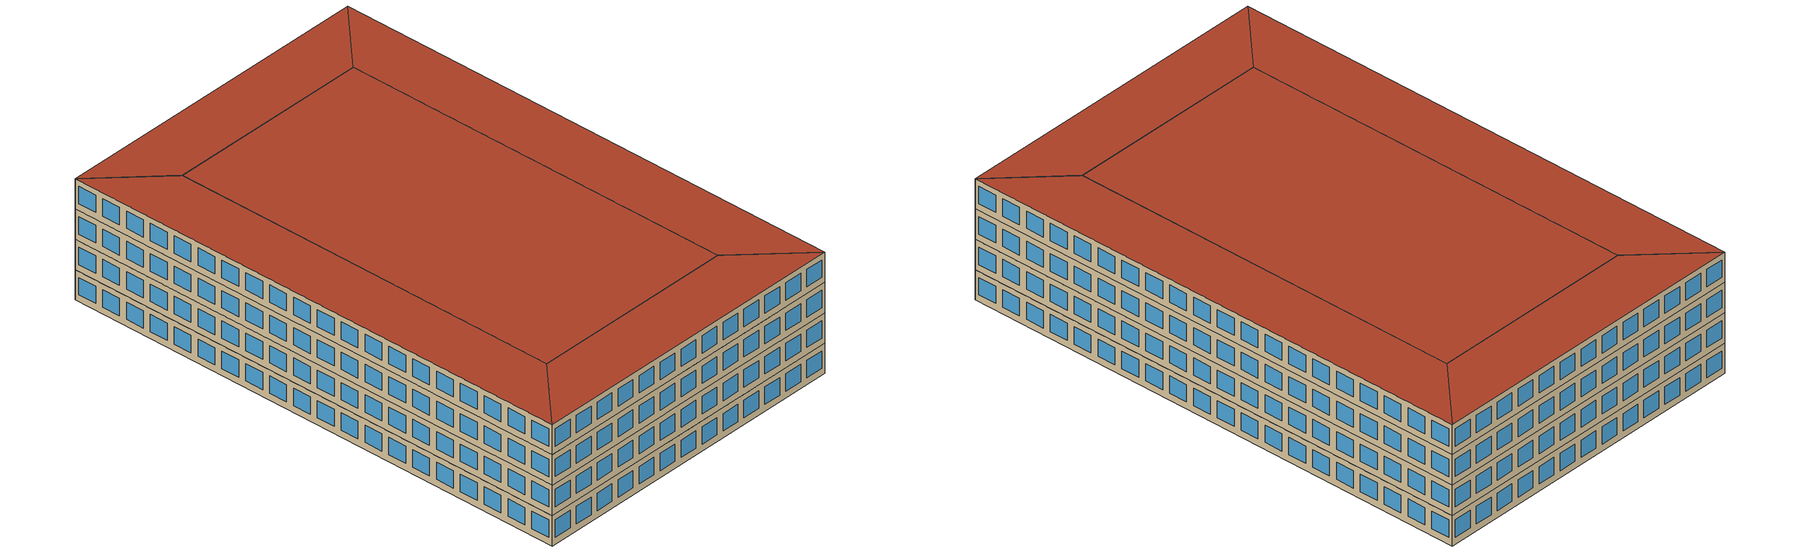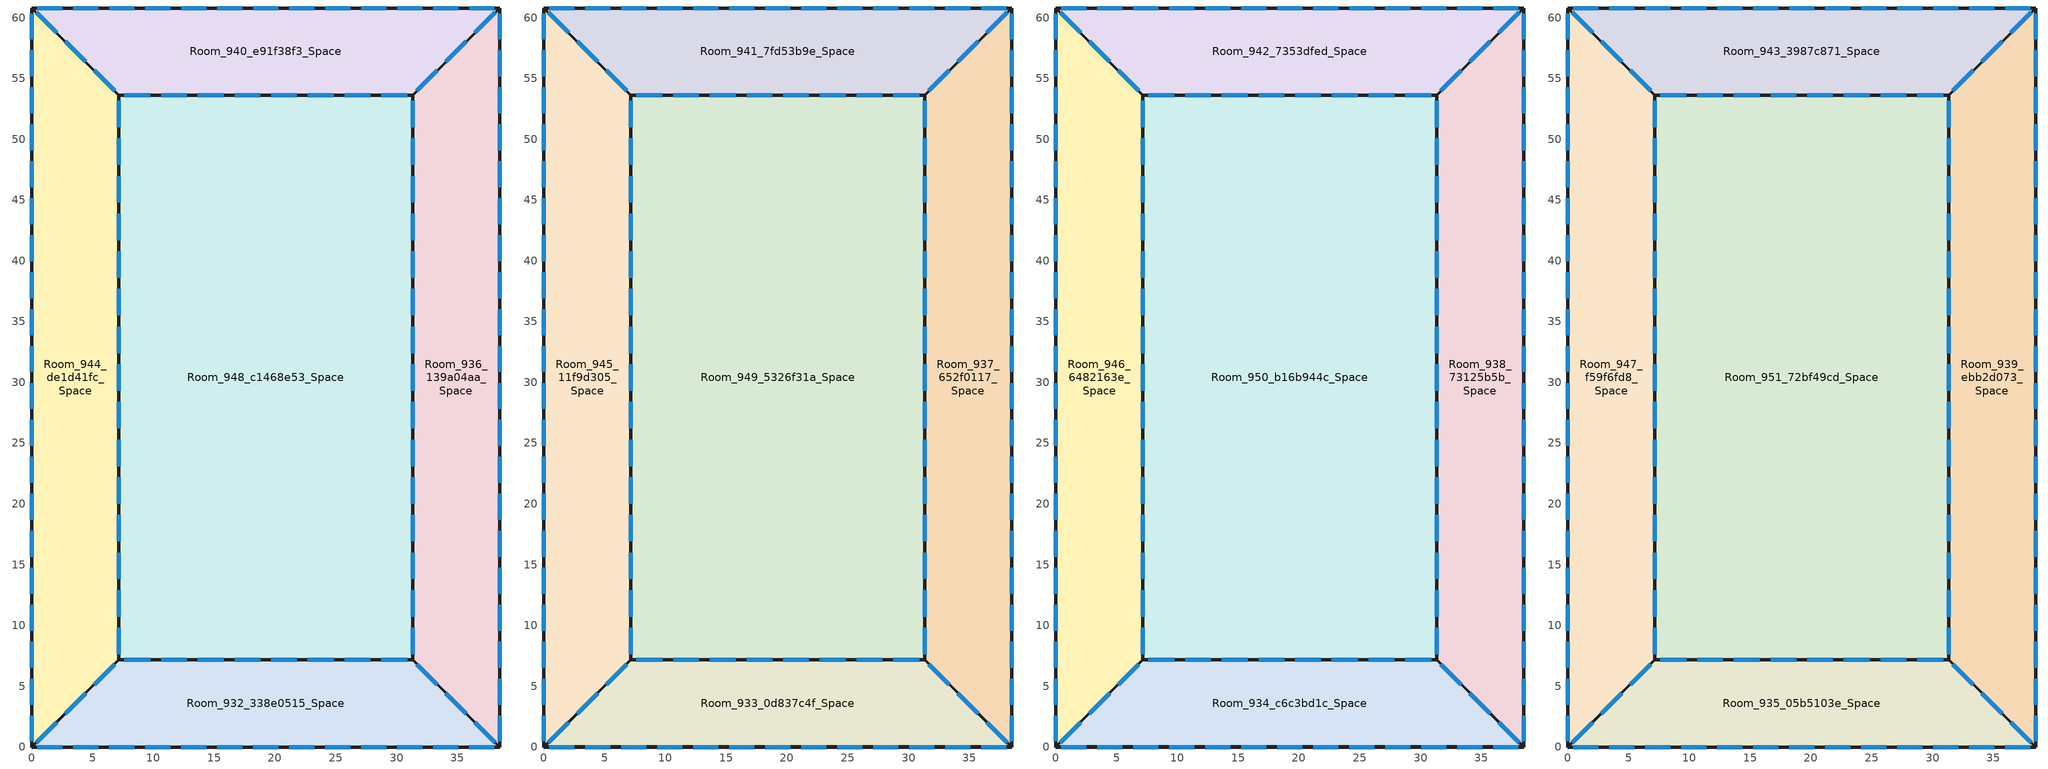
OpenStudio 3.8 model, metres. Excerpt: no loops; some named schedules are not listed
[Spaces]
Room_932_338e0515_Space
 floor ground: 31.32,7.16 38.48,0 0,0 7.16,7.16 z0
 wall outside: 31.32,7.16 7.16,7.16 0,0 38.48,0 31.32,7.16 z0:3.5
 window: 30.87,7.16 28.75,7.16 / 27.85,7.16 25.73,7.16 / 24.83,7.16 22.71,7.16 / 21.81,7.16 19.69,7.16 / 18.79,7.16 16.67,7.16 / 15.77,7.16 13.65,7.16 / 12.75,7.16 10.63,7.16 / 9.73,7.16 7.61,7.16 / 6.8,6.8 5.13,5.13 / 4.42,4.42 2.74,2.74 / 2.03,2.03 0.36,0.36 / 38.12,0.36 36.45,2.03 / 35.73,2.74 34.06,4.42 / 33.35,5.13 31.68,6.8 / 0.44,0 2.52,0 / 3.4,0 5.48,0 / 6.36,0 8.44,0 / 9.32,0 11.4,0 / 12.28,0 14.36,0 / 15.24,0 17.32,0 / 18.2,0 20.28,0 / 21.16,0 23.24,0 / 24.12,0 26.2,0 / 27.08,0 29.16,0 / 30.04,0 32.12,0 / 33,0 35.08,0 / 35.96,0 38.04,0 z0.8:2.8
 roof outside: 38.48,0 31.32,7.16 7.16,7.16 0,0 z3.5
Room_936_139a04aa_Space
 floor ground: 38.48,60.79 38.48,0 31.32,7.16 31.32,53.63 z0
 wall outside: 31.32,7.16 38.48,0 38.48,60.79 31.32,53.63 31.32,7.16 z0:3.5
 window: 31.68,6.8 33.35,5.13 / 34.06,4.42 35.73,2.74 / 36.45,2.03 38.12,0.36 / 31.32,53.17 31.32,51 / 31.32,50.07 31.32,47.9 / 31.32,46.97 31.32,44.8 / 31.32,43.87 31.32,41.7 / 31.32,40.77 31.32,38.61 / 31.32,37.68 31.32,35.51 / 31.32,34.58 31.32,32.41 / 31.32,31.48 31.32,29.31 / 31.32,28.38 31.32,26.21 / 31.32,25.28 31.32,23.12 / 31.32,22.19 31.32,20.02 / 31.32,19.09 31.32,16.92 / 31.32,15.99 31.32,13.82 / 31.32,12.89 31.32,10.72 / 31.32,9.79 31.32,7.63 / 38.12,60.43 36.45,58.76 / 35.73,58.05 34.06,56.38 / 33.35,55.66 31.68,53.99 / 38.48,0.46 38.48,2.58 / 38.48,3.5 38.48,5.62 / 38.48,6.54 38.48,8.66 / 38.48,9.57 38.48,11.7 / 38.48,12.61 38.48,14.74 / 38.48,15.65 38.48,17.78 / 38.48,18.69 38.48,20.82 / 38.48,21.73 38.48,23.86 / 38.48,24.77 38.48,26.9 / 38.48,27.81 38.48,29.94 / 38.48,30.85 38.48,32.98 / 38.48,33.89 38.48,36.02 / 38.48,36.93 38.48,39.06 / 38.48,39.97 38.48,42.1 / 38.48,43.01 38.48,45.14 / 38.48,46.05 38.48,48.18 / 38.48,49.09 38.48,51.22 / 38.48,52.13 38.48,54.26 / 38.48,55.17 38.48,57.3 / 38.48,58.21 38.48,60.34 z0.8:2.8
 roof outside: 38.48,0 38.48,60.79 31.32,53.63 31.32,7.16 z3.5
Room_940_e91f38f3_Space
 floor ground: 0,60.79 38.48,60.79 31.32,53.63 7.16,53.63 z0
 wall outside: 31.32,53.63 38.48,60.79 0,60.79 7.16,53.63 31.32,53.63 z0:3.5
 window: 31.68,53.99 33.35,55.66 / 34.06,56.38 35.73,58.05 / 36.45,58.76 38.12,60.43 / 7.61,53.63 9.73,53.63 / 10.63,53.63 12.75,53.63 / 13.65,53.63 15.77,53.63 / 16.67,53.63 18.79,53.63 / 19.69,53.63 21.81,53.63 / 22.71,53.63 24.83,53.63 / 25.73,53.63 27.85,53.63 / 28.75,53.63 30.87,53.63 / 0.36,60.43 2.03,58.76 / 2.75,58.05 4.42,56.38 / 5.13,55.66 6.8,53.99 / 38.04,60.79 35.96,60.79 / 35.08,60.79 33,60.79 / 32.12,60.79 30.04,60.79 / 29.16,60.79 27.08,60.79 / 26.2,60.79 24.12,60.79 / 23.24,60.79 21.16,60.79 / 20.28,60.79 18.2,60.79 / 17.32,60.79 15.24,60.79 / 14.36,60.79 12.28,60.79 / 11.4,60.79 9.32,60.79 / 8.44,60.79 6.36,60.79 / 5.48,60.79 3.4,60.79 / 2.52,60.79 0.44,60.79 z0.8:2.8
 roof outside: 31.32,53.63 38.48,60.79 0,60.79 7.16,53.63 z3.5
Room_944_de1d41fc_Space
 floor ground: 0,60.79 7.16,53.63 7.16,7.16 0,0 z0
 wall outside: 7.16,53.63 0,60.79 0,0 7.16,7.16 7.16,53.63 z0:3.5
 window: 6.8,53.99 5.13,55.66 / 4.42,56.38 2.75,58.05 / 2.03,58.76 0.36,60.43 / 0.36,0.36 2.03,2.03 / 2.74,2.74 4.42,4.42 / 5.13,5.13 6.8,6.8 / 7.16,7.63 7.16,9.79 / 7.16,10.72 7.16,12.89 / 7.16,13.82 7.16,15.99 / 7.16,16.92 7.16,19.09 / 7.16,20.02 7.16,22.19 / 7.16,23.12 7.16,25.28 / 7.16,26.21 7.16,28.38 / 7.16,29.31 7.16,31.48 / 7.16,32.41 7.16,34.58 / 7.16,35.51 7.16,37.68 / 7.16,38.61 7.16,40.77 / 7.16,41.7 7.16,43.87 / 7.16,44.8 7.16,46.97 / 7.16,47.9 7.16,50.07 / 7.16,51 7.16,53.17 / 0,60.34 0,58.21 / 0,57.3 0,55.17 / 0,54.26 0,52.13 / 0,51.22 0,49.09 / 0,48.18 0,46.05 / 0,45.14 0,43.01 / 0,42.1 0,39.97 / 0,39.06 0,36.93 / 0,36.02 0,33.89 / 0,32.98 0,30.85 / 0,29.94 0,27.81 / 0,26.9 0,24.77 / 0,23.86 0,21.73 / 0,20.82 0,18.69 / 0,17.78 0,15.65 / 0,14.74 0,12.61 / 0,11.7 0,9.57 / 0,8.66 0,6.54 / 0,5.62 0,3.5 / 0,2.58 0,0.46 z0.8:2.8
 roof outside: 0,0 7.16,7.16 7.16,53.63 0,60.79 z3.5
Room_948_c1468e53_Space
 floor ground: 7.16,53.63 31.32,53.63 31.32,7.16 7.16,7.16 z0
 wall outside: 7.16,53.63 7.16,7.16 31.32,7.16 31.32,53.63 7.16,53.63 z0:3.5
 window: 7.16,53.17 7.16,51 / 7.16,50.07 7.16,47.9 / 7.16,46.97 7.16,44.8 / 7.16,43.87 7.16,41.7 / 7.16,40.77 7.16,38.61 / 7.16,37.68 7.16,35.51 / 7.16,34.58 7.16,32.41 / 7.16,31.48 7.16,29.31 / 7.16,28.38 7.16,26.21 / 7.16,25.28 7.16,23.12 / 7.16,22.19 7.16,20.02 / 7.16,19.09 7.16,16.92 / 7.16,15.99 7.16,13.82 / 7.16,12.89 7.16,10.72 / 7.16,9.79 7.16,7.63 / 30.87,53.63 28.75,53.63 / 27.85,53.63 25.73,53.63 / 24.83,53.63 22.71,53.63 / 21.81,53.63 19.69,53.63 / 18.79,53.63 16.67,53.63 / 15.77,53.63 13.65,53.63 / 12.75,53.63 10.63,53.63 / 9.73,53.63 7.61,53.63 / 31.32,7.63 31.32,9.79 / 31.32,10.72 31.32,12.89 / 31.32,13.82 31.32,15.99 / 31.32,16.92 31.32,19.09 / 31.32,20.02 31.32,22.19 / 31.32,23.12 31.32,25.28 / 31.32,26.21 31.32,28.38 / 31.32,29.31 31.32,31.48 / 31.32,32.41 31.32,34.58 / 31.32,35.51 31.32,37.68 / 31.32,38.61 31.32,40.77 / 31.32,41.7 31.32,43.87 / 31.32,44.8 31.32,46.97 / 31.32,47.9 31.32,50.07 / 31.32,51 31.32,53.17 / 7.61,7.16 9.73,7.16 / 10.63,7.16 12.75,7.16 / 13.65,7.16 15.77,7.16 / 16.67,7.16 18.79,7.16 / 19.69,7.16 21.81,7.16 / 22.71,7.16 24.83,7.16 / 25.73,7.16 27.85,7.16 / 28.75,7.16 30.87,7.16 z0.8:2.8
 roof outside: 31.32,7.16 31.32,53.63 7.16,53.63 7.16,7.16 z3.5
Room_933_0d837c4f_Space
 floor outside: 31.32,7.16 38.48,0 0,0 7.16,7.16 z3.5
 wall outside: 31.32,7.16 7.16,7.16 0,0 38.48,0 31.32,7.16 z3.5:7
 window: 30.87,7.16 28.75,7.16 / 27.85,7.16 25.73,7.16 / 24.83,7.16 22.71,7.16 / 21.81,7.16 19.69,7.16 / 18.79,7.16 16.67,7.16 / 15.77,7.16 13.65,7.16 / 12.75,7.16 10.63,7.16 / 9.73,7.16 7.61,7.16 / 6.8,6.8 5.13,5.13 / 4.42,4.42 2.74,2.74 / 2.03,2.03 0.36,0.36 / 38.12,0.36 36.45,2.03 / 35.73,2.74 34.06,4.42 / 33.35,5.13 31.68,6.8 / 0.44,0 2.52,0 / 3.4,0 5.48,0 / 6.36,0 8.44,0 / 9.32,0 11.4,0 / 12.28,0 14.36,0 / 15.24,0 17.32,0 / 18.2,0 20.28,0 / 21.16,0 23.24,0 / 24.12,0 26.2,0 / 27.08,0 29.16,0 / 30.04,0 32.12,0 / 33,0 35.08,0 / 35.96,0 38.04,0 z4.3:6.3
 roof outside: 38.48,0 31.32,7.16 7.16,7.16 0,0 z7
Room_937_652f0117_Space
 floor outside: 38.48,60.79 38.48,0 31.32,7.16 31.32,53.63 z3.5
 wall outside: 31.32,7.16 38.48,0 38.48,60.79 31.32,53.63 31.32,7.16 z3.5:7
 window: 31.68,6.8 33.35,5.13 / 34.06,4.42 35.73,2.74 / 36.45,2.03 38.12,0.36 / 31.32,53.17 31.32,51 / 31.32,50.07 31.32,47.9 / 31.32,46.97 31.32,44.8 / 31.32,43.87 31.32,41.7 / 31.32,40.77 31.32,38.61 / 31.32,37.68 31.32,35.51 / 31.32,34.58 31.32,32.41 / 31.32,31.48 31.32,29.31 / 31.32,28.38 31.32,26.21 / 31.32,25.28 31.32,23.12 / 31.32,22.19 31.32,20.02 / 31.32,19.09 31.32,16.92 / 31.32,15.99 31.32,13.82 / 31.32,12.89 31.32,10.72 / 31.32,9.79 31.32,7.63 / 38.12,60.43 36.45,58.76 / 35.73,58.05 34.06,56.38 / 33.35,55.66 31.68,53.99 / 38.48,0.46 38.48,2.58 / 38.48,3.5 38.48,5.62 / 38.48,6.54 38.48,8.66 / 38.48,9.57 38.48,11.7 / 38.48,12.61 38.48,14.74 / 38.48,15.65 38.48,17.78 / 38.48,18.69 38.48,20.82 / 38.48,21.73 38.48,23.86 / 38.48,24.77 38.48,26.9 / 38.48,27.81 38.48,29.94 / 38.48,30.85 38.48,32.98 / 38.48,33.89 38.48,36.02 / 38.48,36.93 38.48,39.06 / 38.48,39.97 38.48,42.1 / 38.48,43.01 38.48,45.14 / 38.48,46.05 38.48,48.18 / 38.48,49.09 38.48,51.22 / 38.48,52.13 38.48,54.26 / 38.48,55.17 38.48,57.3 / 38.48,58.21 38.48,60.34 z4.3:6.3
 roof outside: 38.48,0 38.48,60.79 31.32,53.63 31.32,7.16 z7
Room_941_7fd53b9e_Space
 floor outside: 0,60.79 38.48,60.79 31.32,53.63 7.16,53.63 z3.5
 wall outside: 31.32,53.63 38.48,60.79 0,60.79 7.16,53.63 31.32,53.63 z3.5:7
 window: 31.68,53.99 33.35,55.66 / 34.06,56.38 35.73,58.05 / 36.45,58.76 38.12,60.43 / 7.61,53.63 9.73,53.63 / 10.63,53.63 12.75,53.63 / 13.65,53.63 15.77,53.63 / 16.67,53.63 18.79,53.63 / 19.69,53.63 21.81,53.63 / 22.71,53.63 24.83,53.63 / 25.73,53.63 27.85,53.63 / 28.75,53.63 30.87,53.63 / 0.36,60.43 2.03,58.76 / 2.75,58.05 4.42,56.38 / 5.13,55.66 6.8,53.99 / 38.04,60.79 35.96,60.79 / 35.08,60.79 33,60.79 / 32.12,60.79 30.04,60.79 / 29.16,60.79 27.08,60.79 / 26.2,60.79 24.12,60.79 / 23.24,60.79 21.16,60.79 / 20.28,60.79 18.2,60.79 / 17.32,60.79 15.24,60.79 / 14.36,60.79 12.28,60.79 / 11.4,60.79 9.32,60.79 / 8.44,60.79 6.36,60.79 / 5.48,60.79 3.4,60.79 / 2.52,60.79 0.44,60.79 z4.3:6.3
 roof outside: 31.32,53.63 38.48,60.79 0,60.79 7.16,53.63 z7
Room_945_11f9d305_Space
 floor outside: 0,60.79 7.16,53.63 7.16,7.16 0,0 z3.5
 wall outside: 7.16,53.63 0,60.79 0,0 7.16,7.16 7.16,53.63 z3.5:7
 window: 6.8,53.99 5.13,55.66 / 4.42,56.38 2.75,58.05 / 2.03,58.76 0.36,60.43 / 0.36,0.36 2.03,2.03 / 2.74,2.74 4.42,4.42 / 5.13,5.13 6.8,6.8 / 7.16,7.63 7.16,9.79 / 7.16,10.72 7.16,12.89 / 7.16,13.82 7.16,15.99 / 7.16,16.92 7.16,19.09 / 7.16,20.02 7.16,22.19 / 7.16,23.12 7.16,25.28 / 7.16,26.21 7.16,28.38 / 7.16,29.31 7.16,31.48 / 7.16,32.41 7.16,34.58 / 7.16,35.51 7.16,37.68 / 7.16,38.61 7.16,40.77 / 7.16,41.7 7.16,43.87 / 7.16,44.8 7.16,46.97 / 7.16,47.9 7.16,50.07 / 7.16,51 7.16,53.17 / 0,60.34 0,58.21 / 0,57.3 0,55.17 / 0,54.26 0,52.13 / 0,51.22 0,49.09 / 0,48.18 0,46.05 / 0,45.14 0,43.01 / 0,42.1 0,39.97 / 0,39.06 0,36.93 / 0,36.02 0,33.89 / 0,32.98 0,30.85 / 0,29.94 0,27.81 / 0,26.9 0,24.77 / 0,23.86 0,21.73 / 0,20.82 0,18.69 / 0,17.78 0,15.65 / 0,14.74 0,12.61 / 0,11.7 0,9.57 / 0,8.66 0,6.54 / 0,5.62 0,3.5 / 0,2.58 0,0.46 z4.3:6.3
 roof outside: 0,0 7.16,7.16 7.16,53.63 0,60.79 z7
Room_949_5326f31a_Space
 floor outside: 7.16,53.63 31.32,53.63 31.32,7.16 7.16,7.16 z3.5
 wall outside: 7.16,53.63 7.16,7.16 31.32,7.16 31.32,53.63 7.16,53.63 z3.5:7
 window: 7.16,53.17 7.16,51 / 7.16,50.07 7.16,47.9 / 7.16,46.97 7.16,44.8 / 7.16,43.87 7.16,41.7 / 7.16,40.77 7.16,38.61 / 7.16,37.68 7.16,35.51 / 7.16,34.58 7.16,32.41 / 7.16,31.48 7.16,29.31 / 7.16,28.38 7.16,26.21 / 7.16,25.28 7.16,23.12 / 7.16,22.19 7.16,20.02 / 7.16,19.09 7.16,16.92 / 7.16,15.99 7.16,13.82 / 7.16,12.89 7.16,10.72 / 7.16,9.79 7.16,7.63 / 30.87,53.63 28.75,53.63 / 27.85,53.63 25.73,53.63 / 24.83,53.63 22.71,53.63 / 21.81,53.63 19.69,53.63 / 18.79,53.63 16.67,53.63 / 15.77,53.63 13.65,53.63 / 12.75,53.63 10.63,53.63 / 9.73,53.63 7.61,53.63 / 31.32,7.63 31.32,9.79 / 31.32,10.72 31.32,12.89 / 31.32,13.82 31.32,15.99 / 31.32,16.92 31.32,19.09 / 31.32,20.02 31.32,22.19 / 31.32,23.12 31.32,25.28 / 31.32,26.21 31.32,28.38 / 31.32,29.31 31.32,31.48 / 31.32,32.41 31.32,34.58 / 31.32,35.51 31.32,37.68 / 31.32,38.61 31.32,40.77 / 31.32,41.7 31.32,43.87 / 31.32,44.8 31.32,46.97 / 31.32,47.9 31.32,50.07 / 31.32,51 31.32,53.17 / 7.61,7.16 9.73,7.16 / 10.63,7.16 12.75,7.16 / 13.65,7.16 15.77,7.16 / 16.67,7.16 18.79,7.16 / 19.69,7.16 21.81,7.16 / 22.71,7.16 24.83,7.16 / 25.73,7.16 27.85,7.16 / 28.75,7.16 30.87,7.16 z4.3:6.3
 roof outside: 31.32,7.16 31.32,53.63 7.16,53.63 7.16,7.16 z7
Room_934_c6c3bd1c_Space
 floor outside: 31.32,7.16 38.48,0 0,0 7.16,7.16 z7
 wall outside: 31.32,7.16 7.16,7.16 0,0 38.48,0 31.32,7.16 z7:10.5
 window: 30.87,7.16 28.75,7.16 / 27.85,7.16 25.73,7.16 / 24.83,7.16 22.71,7.16 / 21.81,7.16 19.69,7.16 / 18.79,7.16 16.67,7.16 / 15.77,7.16 13.65,7.16 / 12.75,7.16 10.63,7.16 / 9.73,7.16 7.61,7.16 / 6.8,6.8 5.13,5.13 / 4.42,4.42 2.74,2.74 / 2.03,2.03 0.36,0.36 / 38.12,0.36 36.45,2.03 / 35.73,2.74 34.06,4.42 / 33.35,5.13 31.68,6.8 / 0.44,0 2.52,0 / 3.4,0 5.48,0 / 6.36,0 8.44,0 / 9.32,0 11.4,0 / 12.28,0 14.36,0 / 15.24,0 17.32,0 / 18.2,0 20.28,0 / 21.16,0 23.24,0 / 24.12,0 26.2,0 / 27.08,0 29.16,0 / 30.04,0 32.12,0 / 33,0 35.08,0 / 35.96,0 38.04,0 z7.8:9.8
 roof outside: 38.48,0 31.32,7.16 7.16,7.16 0,0 z10.5
Room_938_73125b5b_Space
 floor outside: 38.48,60.79 38.48,0 31.32,7.16 31.32,53.63 z7
 wall outside: 31.32,7.16 38.48,0 38.48,60.79 31.32,53.63 31.32,7.16 z7:10.5
 window: 31.68,6.8 33.35,5.13 / 34.06,4.42 35.73,2.74 / 36.45,2.03 38.12,0.36 / 31.32,53.17 31.32,51 / 31.32,50.07 31.32,47.9 / 31.32,46.97 31.32,44.8 / 31.32,43.87 31.32,41.7 / 31.32,40.77 31.32,38.61 / 31.32,37.68 31.32,35.51 / 31.32,34.58 31.32,32.41 / 31.32,31.48 31.32,29.31 / 31.32,28.38 31.32,26.21 / 31.32,25.28 31.32,23.12 / 31.32,22.19 31.32,20.02 / 31.32,19.09 31.32,16.92 / 31.32,15.99 31.32,13.82 / 31.32,12.89 31.32,10.72 / 31.32,9.79 31.32,7.63 / 38.12,60.43 36.45,58.76 / 35.73,58.05 34.06,56.38 / 33.35,55.66 31.68,53.99 / 38.48,0.46 38.48,2.58 / 38.48,3.5 38.48,5.62 / 38.48,6.54 38.48,8.66 / 38.48,9.57 38.48,11.7 / 38.48,12.61 38.48,14.74 / 38.48,15.65 38.48,17.78 / 38.48,18.69 38.48,20.82 / 38.48,21.73 38.48,23.86 / 38.48,24.77 38.48,26.9 / 38.48,27.81 38.48,29.94 / 38.48,30.85 38.48,32.98 / 38.48,33.89 38.48,36.02 / 38.48,36.93 38.48,39.06 / 38.48,39.97 38.48,42.1 / 38.48,43.01 38.48,45.14 / 38.48,46.05 38.48,48.18 / 38.48,49.09 38.48,51.22 / 38.48,52.13 38.48,54.26 / 38.48,55.17 38.48,57.3 / 38.48,58.21 38.48,60.34 z7.8:9.8
 roof outside: 38.48,0 38.48,60.79 31.32,53.63 31.32,7.16 z10.5
Room_942_7353dfed_Space
 floor outside: 0,60.79 38.48,60.79 31.32,53.63 7.16,53.63 z7
 wall outside: 31.32,53.63 38.48,60.79 0,60.79 7.16,53.63 31.32,53.63 z7:10.5
 window: 31.68,53.99 33.35,55.66 / 34.06,56.38 35.73,58.05 / 36.45,58.76 38.12,60.43 / 7.61,53.63 9.73,53.63 / 10.63,53.63 12.75,53.63 / 13.65,53.63 15.77,53.63 / 16.67,53.63 18.79,53.63 / 19.69,53.63 21.81,53.63 / 22.71,53.63 24.83,53.63 / 25.73,53.63 27.85,53.63 / 28.75,53.63 30.87,53.63 / 0.36,60.43 2.03,58.76 / 2.75,58.05 4.42,56.38 / 5.13,55.66 6.8,53.99 / 38.04,60.79 35.96,60.79 / 35.08,60.79 33,60.79 / 32.12,60.79 30.04,60.79 / 29.16,60.79 27.08,60.79 / 26.2,60.79 24.12,60.79 / 23.24,60.79 21.16,60.79 / 20.28,60.79 18.2,60.79 / 17.32,60.79 15.24,60.79 / 14.36,60.79 12.28,60.79 / 11.4,60.79 9.32,60.79 / 8.44,60.79 6.36,60.79 / 5.48,60.79 3.4,60.79 / 2.52,60.79 0.44,60.79 z7.8:9.8
 roof outside: 31.32,53.63 38.48,60.79 0,60.79 7.16,53.63 z10.5
Room_946_6482163e_Space
 floor outside: 0,60.79 7.16,53.63 7.16,7.16 0,0 z7
 wall outside: 7.16,53.63 0,60.79 0,0 7.16,7.16 7.16,53.63 z7:10.5
 window: 6.8,53.99 5.13,55.66 / 4.42,56.38 2.75,58.05 / 2.03,58.76 0.36,60.43 / 0.36,0.36 2.03,2.03 / 2.74,2.74 4.42,4.42 / 5.13,5.13 6.8,6.8 / 7.16,7.63 7.16,9.79 / 7.16,10.72 7.16,12.89 / 7.16,13.82 7.16,15.99 / 7.16,16.92 7.16,19.09 / 7.16,20.02 7.16,22.19 / 7.16,23.12 7.16,25.28 / 7.16,26.21 7.16,28.38 / 7.16,29.31 7.16,31.48 / 7.16,32.41 7.16,34.58 / 7.16,35.51 7.16,37.68 / 7.16,38.61 7.16,40.77 / 7.16,41.7 7.16,43.87 / 7.16,44.8 7.16,46.97 / 7.16,47.9 7.16,50.07 / 7.16,51 7.16,53.17 / 0,60.34 0,58.21 / 0,57.3 0,55.17 / 0,54.26 0,52.13 / 0,51.22 0,49.09 / 0,48.18 0,46.05 / 0,45.14 0,43.01 / 0,42.1 0,39.97 / 0,39.06 0,36.93 / 0,36.02 0,33.89 / 0,32.98 0,30.85 / 0,29.94 0,27.81 / 0,26.9 0,24.77 / 0,23.86 0,21.73 / 0,20.82 0,18.69 / 0,17.78 0,15.65 / 0,14.74 0,12.61 / 0,11.7 0,9.57 / 0,8.66 0,6.54 / 0,5.62 0,3.5 / 0,2.58 0,0.46 z7.8:9.8
 roof outside: 0,0 7.16,7.16 7.16,53.63 0,60.79 z10.5
Room_950_b16b944c_Space
 floor outside: 7.16,53.63 31.32,53.63 31.32,7.16 7.16,7.16 z7
 wall outside: 7.16,53.63 7.16,7.16 31.32,7.16 31.32,53.63 7.16,53.63 z7:10.5
 window: 7.16,53.17 7.16,51 / 7.16,50.07 7.16,47.9 / 7.16,46.97 7.16,44.8 / 7.16,43.87 7.16,41.7 / 7.16,40.77 7.16,38.61 / 7.16,37.68 7.16,35.51 / 7.16,34.58 7.16,32.41 / 7.16,31.48 7.16,29.31 / 7.16,28.38 7.16,26.21 / 7.16,25.28 7.16,23.12 / 7.16,22.19 7.16,20.02 / 7.16,19.09 7.16,16.92 / 7.16,15.99 7.16,13.82 / 7.16,12.89 7.16,10.72 / 7.16,9.79 7.16,7.63 / 30.87,53.63 28.75,53.63 / 27.85,53.63 25.73,53.63 / 24.83,53.63 22.71,53.63 / 21.81,53.63 19.69,53.63 / 18.79,53.63 16.67,53.63 / 15.77,53.63 13.65,53.63 / 12.75,53.63 10.63,53.63 / 9.73,53.63 7.61,53.63 / 31.32,7.63 31.32,9.79 / 31.32,10.72 31.32,12.89 / 31.32,13.82 31.32,15.99 / 31.32,16.92 31.32,19.09 / 31.32,20.02 31.32,22.19 / 31.32,23.12 31.32,25.28 / 31.32,26.21 31.32,28.38 / 31.32,29.31 31.32,31.48 / 31.32,32.41 31.32,34.58 / 31.32,35.51 31.32,37.68 / 31.32,38.61 31.32,40.77 / 31.32,41.7 31.32,43.87 / 31.32,44.8 31.32,46.97 / 31.32,47.9 31.32,50.07 / 31.32,51 31.32,53.17 / 7.61,7.16 9.73,7.16 / 10.63,7.16 12.75,7.16 / 13.65,7.16 15.77,7.16 / 16.67,7.16 18.79,7.16 / 19.69,7.16 21.81,7.16 / 22.71,7.16 24.83,7.16 / 25.73,7.16 27.85,7.16 / 28.75,7.16 30.87,7.16 z7.8:9.8
 roof outside: 31.32,7.16 31.32,53.63 7.16,53.63 7.16,7.16 z10.5
Room_935_05b5103e_Space
 floor outside: 31.32,7.16 38.48,0 0,0 7.16,7.16 z10.5
 wall outside: 31.32,7.16 7.16,7.16 0,0 38.48,0 31.32,7.16 z10.5:14
 window: 30.87,7.16 28.75,7.16 / 27.85,7.16 25.73,7.16 / 24.83,7.16 22.71,7.16 / 21.81,7.16 19.69,7.16 / 18.79,7.16 16.67,7.16 / 15.77,7.16 13.65,7.16 / 12.75,7.16 10.63,7.16 / 9.73,7.16 7.61,7.16 / 6.8,6.8 5.13,5.13 / 4.42,4.42 2.74,2.74 / 2.03,2.03 0.36,0.36 / 38.12,0.36 36.45,2.03 / 35.73,2.74 34.06,4.42 / 33.35,5.13 31.68,6.8 / 0.44,0 2.52,0 / 3.4,0 5.48,0 / 6.36,0 8.44,0 / 9.32,0 11.4,0 / 12.28,0 14.36,0 / 15.24,0 17.32,0 / 18.2,0 20.28,0 / 21.16,0 23.24,0 / 24.12,0 26.2,0 / 27.08,0 29.16,0 / 30.04,0 32.12,0 / 33,0 35.08,0 / 35.96,0 38.04,0 z11.3:13.3
 roof outside: 38.48,0 31.32,7.16 7.16,7.16 0,0 z14
Room_939_ebb2d073_Space
 floor outside: 38.48,60.79 38.48,0 31.32,7.16 31.32,53.63 z10.5
 wall outside: 31.32,7.16 38.48,0 38.48,60.79 31.32,53.63 31.32,7.16 z10.5:14
 window: 31.68,6.8 33.35,5.13 / 34.06,4.42 35.73,2.74 / 36.45,2.03 38.12,0.36 / 31.32,53.17 31.32,51 / 31.32,50.07 31.32,47.9 / 31.32,46.97 31.32,44.8 / 31.32,43.87 31.32,41.7 / 31.32,40.77 31.32,38.61 / 31.32,37.68 31.32,35.51 / 31.32,34.58 31.32,32.41 / 31.32,31.48 31.32,29.31 / 31.32,28.38 31.32,26.21 / 31.32,25.28 31.32,23.12 / 31.32,22.19 31.32,20.02 / 31.32,19.09 31.32,16.92 / 31.32,15.99 31.32,13.82 / 31.32,12.89 31.32,10.72 / 31.32,9.79 31.32,7.63 / 38.12,60.43 36.45,58.76 / 35.73,58.05 34.06,56.38 / 33.35,55.66 31.68,53.99 / 38.48,0.46 38.48,2.58 / 38.48,3.5 38.48,5.62 / 38.48,6.54 38.48,8.66 / 38.48,9.57 38.48,11.7 / 38.48,12.61 38.48,14.74 / 38.48,15.65 38.48,17.78 / 38.48,18.69 38.48,20.82 / 38.48,21.73 38.48,23.86 / 38.48,24.77 38.48,26.9 / 38.48,27.81 38.48,29.94 / 38.48,30.85 38.48,32.98 / 38.48,33.89 38.48,36.02 / 38.48,36.93 38.48,39.06 / 38.48,39.97 38.48,42.1 / 38.48,43.01 38.48,45.14 / 38.48,46.05 38.48,48.18 / 38.48,49.09 38.48,51.22 / 38.48,52.13 38.48,54.26 / 38.48,55.17 38.48,57.3 / 38.48,58.21 38.48,60.34 z11.3:13.3
 roof outside: 38.48,0 38.48,60.79 31.32,53.63 31.32,7.16 z14
Room_943_3987c871_Space
 floor outside: 0,60.79 38.48,60.79 31.32,53.63 7.16,53.63 z10.5
 wall outside: 31.32,53.63 38.48,60.79 0,60.79 7.16,53.63 31.32,53.63 z10.5:14
 window: 31.68,53.99 33.35,55.66 / 34.06,56.38 35.73,58.05 / 36.45,58.76 38.12,60.43 / 7.61,53.63 9.73,53.63 / 10.63,53.63 12.75,53.63 / 13.65,53.63 15.77,53.63 / 16.67,53.63 18.79,53.63 / 19.69,53.63 21.81,53.63 / 22.71,53.63 24.83,53.63 / 25.73,53.63 27.85,53.63 / 28.75,53.63 30.87,53.63 / 0.36,60.43 2.03,58.76 / 2.75,58.05 4.42,56.38 / 5.13,55.66 6.8,53.99 / 38.04,60.79 35.96,60.79 / 35.08,60.79 33,60.79 / 32.12,60.79 30.04,60.79 / 29.16,60.79 27.08,60.79 / 26.2,60.79 24.12,60.79 / 23.24,60.79 21.16,60.79 / 20.28,60.79 18.2,60.79 / 17.32,60.79 15.24,60.79 / 14.36,60.79 12.28,60.79 / 11.4,60.79 9.32,60.79 / 8.44,60.79 6.36,60.79 / 5.48,60.79 3.4,60.79 / 2.52,60.79 0.44,60.79 z11.3:13.3
 roof outside: 31.32,53.63 38.48,60.79 0,60.79 7.16,53.63 z14
Room_947_f59f6fd8_Space
 floor outside: 0,60.79 7.16,53.63 7.16,7.16 0,0 z10.5
 wall outside: 7.16,53.63 0,60.79 0,0 7.16,7.16 7.16,53.63 z10.5:14
 window: 6.8,53.99 5.13,55.66 / 4.42,56.38 2.75,58.05 / 2.03,58.76 0.36,60.43 / 0.36,0.36 2.03,2.03 / 2.74,2.74 4.42,4.42 / 5.13,5.13 6.8,6.8 / 7.16,7.63 7.16,9.79 / 7.16,10.72 7.16,12.89 / 7.16,13.82 7.16,15.99 / 7.16,16.92 7.16,19.09 / 7.16,20.02 7.16,22.19 / 7.16,23.12 7.16,25.28 / 7.16,26.21 7.16,28.38 / 7.16,29.31 7.16,31.48 / 7.16,32.41 7.16,34.58 / 7.16,35.51 7.16,37.68 / 7.16,38.61 7.16,40.77 / 7.16,41.7 7.16,43.87 / 7.16,44.8 7.16,46.97 / 7.16,47.9 7.16,50.07 / 7.16,51 7.16,53.17 / 0,60.34 0,58.21 / 0,57.3 0,55.17 / 0,54.26 0,52.13 / 0,51.22 0,49.09 / 0,48.18 0,46.05 / 0,45.14 0,43.01 / 0,42.1 0,39.97 / 0,39.06 0,36.93 / 0,36.02 0,33.89 / 0,32.98 0,30.85 / 0,29.94 0,27.81 / 0,26.9 0,24.77 / 0,23.86 0,21.73 / 0,20.82 0,18.69 / 0,17.78 0,15.65 / 0,14.74 0,12.61 / 0,11.7 0,9.57 / 0,8.66 0,6.54 / 0,5.62 0,3.5 / 0,2.58 0,0.46 z11.3:13.3
 roof outside: 0,0 7.16,7.16 7.16,53.63 0,60.79 z14
Room_951_72bf49cd_Space
 floor outside: 7.16,53.63 31.32,53.63 31.32,7.16 7.16,7.16 z10.5
 wall outside: 7.16,53.63 7.16,7.16 31.32,7.16 31.32,53.63 7.16,53.63 z10.5:14
 window: 7.16,53.17 7.16,51 / 7.16,50.07 7.16,47.9 / 7.16,46.97 7.16,44.8 / 7.16,43.87 7.16,41.7 / 7.16,40.77 7.16,38.61 / 7.16,37.68 7.16,35.51 / 7.16,34.58 7.16,32.41 / 7.16,31.48 7.16,29.31 / 7.16,28.38 7.16,26.21 / 7.16,25.28 7.16,23.12 / 7.16,22.19 7.16,20.02 / 7.16,19.09 7.16,16.92 / 7.16,15.99 7.16,13.82 / 7.16,12.89 7.16,10.72 / 7.16,9.79 7.16,7.63 / 30.87,53.63 28.75,53.63 / 27.85,53.63 25.73,53.63 / 24.83,53.63 22.71,53.63 / 21.81,53.63 19.69,53.63 / 18.79,53.63 16.67,53.63 / 15.77,53.63 13.65,53.63 / 12.75,53.63 10.63,53.63 / 9.73,53.63 7.61,53.63 / 31.32,7.63 31.32,9.79 / 31.32,10.72 31.32,12.89 / 31.32,13.82 31.32,15.99 / 31.32,16.92 31.32,19.09 / 31.32,20.02 31.32,22.19 / 31.32,23.12 31.32,25.28 / 31.32,26.21 31.32,28.38 / 31.32,29.31 31.32,31.48 / 31.32,32.41 31.32,34.58 / 31.32,35.51 31.32,37.68 / 31.32,38.61 31.32,40.77 / 31.32,41.7 31.32,43.87 / 31.32,44.8 31.32,46.97 / 31.32,47.9 31.32,50.07 / 31.32,51 31.32,53.17 / 7.61,7.16 9.73,7.16 / 10.63,7.16 12.75,7.16 / 13.65,7.16 15.77,7.16 / 16.67,7.16 18.79,7.16 / 19.69,7.16 21.81,7.16 / 22.71,7.16 24.83,7.16 / 25.73,7.16 27.85,7.16 / 28.75,7.16 30.87,7.16 z11.3:13.3
 roof outside: 31.32,7.16 31.32,53.63 7.16,53.63 7.16,7.16 z14
[Building]
8585_boulevard DÃ©carie (CSL+MTL+MTR)_199890_Y_1999_med: North Axis {deg}=0; Default Construction Set=Office_ 1980 2005_6A 2; Standards Building Type=MediumOffice
[Site]
Montreal Int'l: Latitude {deg}=45.47; Longitude {deg}=-73.75; Time Zone {hr}=-5; Elevation {m}=36; Terrain=City
[SizingPeriod:DesignDay] Day of Month=21; Solar Model Indicator=ASHRAEClearSky
Name | Maximum Dry-Bulb Temperature {C} | Daily Dry-Bulb Temperature Range {deltaC} | Barometric Pressure {Pa} | Wind Speed {m/s} | Wind Direction {deg} | Sky Clearness | Month | Day Type | Humidity Condition Type | Wetbulb or DewPoint at Maximum Dry-Bulb {C} | Rain Indicator | Snow Indicator | Daylight Saving Time Indicator | Dry-Bulb Temperature Range Modifier Type
Montreal Int'l Heating Design Day 99.6% Condns DB | -22.8 | 0 | 101099 | 3.6 | 294 | 0 | 1 | WinterDesignDay | Wetbulb | -22.8
Montreal Int'l Cooling Design Day 0.4% Condns DB=>MWB | 29.4 | 9.7 | 101099 | 4.8 | 228 | 1 | 7 | SummerDesignDay | Wetbulb | 22.7
Montreal Int'l Ann Htg 99.6% Condns DB | -23.7 | 0 | 100893 | 3.9 | 260 | 0 | 1 | WinterDesignDay | Wetbulb | -23.7 | No | No | No | DefaultMultipliers
Montreal Int'l Ann Hum_n 99.6% Condns DP=>MCDB | -23 | 0 | 100893 | 3.9 | 260 | 0 | 1 | WinterDesignDay | Dewpoint | -30.5 | No | No | No | DefaultMultipliers
[Site:WaterMainsTemperature]
Calculation Method=CorrelationFromWeatherFile
[ClimateZones]
Climate Zone Institution Name 1=ASHRAE; Climate Zone Document Name 1=ANSI/ASHRAE Standard 169; Climate Zone Document Year 1=2006; Climate Zone Value 1=7; Climate Zone Institution Name 2=CEC; Climate Zone Document Name 2=California Climate Zone Descriptions; Climate Zone Document Year 2=1995
[Material:NoMass] Thermal Absorptance=0.9
Name | Roughness | Thermal Resistance {m2-K/W} | Solar Absorptance | Visible Absorptance
AQNC2024NMair less15 mm | MediumRough | 0.16 | 0.7 | 0.7
CP02 CARPET PAD | Smooth | 0.1 | 0.8 | 0.8
[Material]
Name | Roughness | Thickness {m} | Conductivity {W/m-K} | Density {kg/m3} | Specific Heat {J/kg-K} | Thermal Absorptance | Solar Absorptance | Visible Absorptance
G05 25mm wood | MediumSmooth | 0.0254 | 0.15 | 608 | 1630 | 0.9 | 0.5 | 0.5
AQNC2024standard concrete | MediumRough | 0.2 | 2.5 | 2400 | 840 | 0.7 | 0.7 | 0.7
AQNC2024concrete blocks | MediumRough | 0.2 | 1.1 | 800 | 920 | 0.7 | 0.7 | 0.7
AQNC2024expanded polystyrene type I 5 cm 1 | MediumRough | 0.05 | 0.0385 | 15 | 1500 | 0.7 | 0.7 | 0.7
AQNC2024gypsum board | MediumRough | 0.1 | 0.159 | 800 | 1090 | 0.7 | 0.7 | 0.7
AQNC2024built-up roofing 1 | MediumRough | 0.1 | 0.162 | 1121 | 1470 | 0.7 | 0.7 | 0.7
AQNC2024expanded polystyrene type I 15 cm 1 | MediumRough | 0.15 | 0.0385 | 15 | 1500 | 0.7 | 0.7 | 0.7
F16 Acoustic tile | MediumSmooth | 0.0191 | 0.06 | 368 | 590 | 0.9 | 0.3 | 0.3
M11 100mm lightweight concrete | MediumRough | 0.1016 | 0.53 | 1280 | 840 | 0.9 | 0.5 | 0.5
G01a 19mm gypsum board | MediumSmooth | 0.019 | 0.16 | 800 | 1090 | 0.9 | 0.4 | 0.4
MAT-CC05 4 HW CONCRETE | Rough | 0.1016 | 1.311 | 2240 | 836.8 | 0.9 | 0.85 | 0.85
I01 25mm insulation board | MediumRough | 0.0254 | 0.03 | 43 | 1210 | 0.9 | 0.6 | 0.6
F08 Metal surface 3; F08 Metal surface 4 | Smooth | 0.0008 | 45.28 | 7824 | 500 | 0.9 | 0.7 | 0.7
[WindowMaterial:SimpleGlazingSystem]
Double glazing good office: U-Factor {W/m2-K}=2.96; Solar Heat Gain Coefficient=0.4
[WindowMaterial:Glazing]
Clear 3mm: Optical Data Type=SpectralAverage; Thickness {m}=0.003; Solar Transmittance at Normal Incidence=0.837; Front Side Solar Reflectance at Normal Incidence=0.075; Back Side Solar Reflectance at Normal Incidence=0; Visible Transmittance at Normal Incidence=0.898; Front Side Visible Reflectance at Normal Incidence=0.081; Back Side Visible Reflectance at Normal Incidence=0; Infrared Transmittance at Normal Incidence=0; Front Side Infrared Hemispherical Emissivity=0.84; Back Side Infrared Hemispherical Emissivity=0.84; Conductivity {W/m-K}=0.9; Dirt Correction Factor for Solar and Visible Transmittance=1; Solar Diffusing=No
[Construction]
Interior Partition; Interior Door; Interior Partition 3: G05 25mm wood
AQ_Office_2024_Office  ground 1980 2005 6A: AQNC2024standard concrete, AQNC2024NMair less15 mm
AQ_Office_2024_Office  Wall 1980 2005 6A: AQNC2024concrete blocks, AQNC2024expanded polystyrene type I 5 cm 1, AQNC2024gypsum board
AQ_Office_2024_Office  roof 1980 2005 6A: AQNC2024built-up roofing 1, AQNC2024expanded polystyrene type I 15 cm 1
Interior Floor: F16 Acoustic tile, F05 Ceiling air space resistance, M11 100mm lightweight concrete
Interior Wall: G01a 19mm gypsum board, F04 Wall air space resistance, G01a 19mm gypsum board
Interior Ceiling: M11 100mm lightweight concrete, F05 Ceiling air space resistance, F16 Acoustic tile
ExtSlabCarpet 4in ClimateZone 1-8: MAT-CC05 4 HW CONCRETE, CP02 CARPET PAD
Double Glazing 2.96: Double glazing good office
Interior Window: Clear 3mm
Exterior Door 2: F08 Metal surface 3, I01 25mm insulation board
Exterior Door 3: F08 Metal surface 4, I01 25mm insulation board
[DefaultSurfaceConstructions]
Name | Floor Construction | Wall Construction | Roof Ceiling Construction
Default Surface Constructions 24 | AQ_Office_2024_Office  ground 1980 2005 6A | AQ_Office_2024_Office  Wall 1980 2005 6A | AQ_Office_2024_Office  roof 1980 2005 6A
Default Surface Constructions 36 | Interior Floor | Interior Wall | Interior Ceiling
Default Surface Constructions 37 | ExtSlabCarpet 4in ClimateZone 1-8 | ExtSlabCarpet 4in ClimateZone 1-8 | ExtSlabCarpet 4in ClimateZone 1-8
[DefaultSubSurfaceConstructions]
Name | Fixed Window Construction | Operable Window Construction | Door Construction | Tubular Daylight Dome Construction | Tubular Daylight Diffuser Construction
Default Sub Surface Constructions 28 | Interior Window | Interior Window | Interior Door
Default Sub Surface Constructions 29 | Double Glazing 2.96 | Double Glazing 2.96 | Exterior Door 2 | Interior Window | Interior Window
Default Sub Surface Constructions 30 | Double Glazing 2.96 | Double Glazing 2.96 | Exterior Door 3 | Interior Window | Interior Window
[Material:AirGap]
Name | Thermal Resistance {m2-K/W}
F05 Ceiling air space resistance | 0.18
F04 Wall air space resistance | 0.15
[DefaultConstructionSet] Default Exterior Surface Constructions=Default Surface Constructions 24; Default Interior Surface Constructions=Default Surface Constructions 36; Default Ground Contact Surface Constructions=Default Surface Constructions 37; Default Interior SubSurface Constructions=Default Sub Surface Constructions 28; Interior Partition Construction=Interior Partition; Adiabatic Surface Construction=Interior Partition 3
Name | Default Exterior SubSurface Constructions
Office_ 1980 2005_6A | Default Sub Surface Constructions 29
Office_ 1980 2005_6A 2 | Default Sub Surface Constructions 30
[SpaceType]
MediumOffice Building: Default Construction Set=Office_ 1980 2005_6A; Design Specification Outdoor Air Object=MediumOffice Building_Ventilation
[People:Definition]
MediumOffice Building_People: Number of People Calculation Method=People/Area; People per Space Floor Area {person/m2}=0.0711847; Fraction Radiant=0.3; Sensible Heat Fraction=Autocalculate
[People]
MediumOffice Building_People: People Definition=MediumOffice Building_People; Space or SpaceType=MediumOffice Building; Number of People Schedule=NECB-A-Occupancy; Activity Level Schedule=MediumOffice Building_People_Act Schedule; Multiplier=1
[Lights:Definition]
MediumOffice Building_Lighting: Design Level Calculation Method=Watts/Area; Watts per Space Floor Area {W/m2}=6.68315; Fraction Radiant=0.7; Fraction Visible=0.2; Return Air Fraction=0
[Lights]
MediumOffice Building_Lighting: Lights Definition=MediumOffice Building_Lighting; Space or SpaceType=MediumOffice Building; Schedule=NECB-A-Lighting; Fraction Replaceable=1
[ElectricEquipment:Definition]
MediumOffice Building_Electric Equipment: Design Level Calculation Method=Watts/Area; Watts per Space Floor Area {W/m2}=7.54366; Fraction Latent=0; Fraction Radiant=0.5; Fraction Lost=0
[ElectricEquipment]
MediumOffice Building_Electric Equipment: Electric Equipment Definition=MediumOffice Building_Electric Equipment; Space or SpaceType=MediumOffice Building; Schedule=NECB-A-Electric-Equipment
[SpaceInfiltration:DesignFlowRate]
MediumOffice Building_Infiltration: Space or SpaceType=MediumOffice Building; Schedule=MediumOffice Building_Infiltration Schedule; Design Flow Rate Calculation Method=Flow/ExteriorArea; Flow per Exterior Surface Area {m3/s-m2}=0.000226568; Constant Term Coefficient=1; Temperature Term Coefficient=0; Velocity Term Coefficient=0
[DesignSpecification:OutdoorAir]
MediumOffice Building_Ventilation: Outdoor Air Flow per Person {m3/s-person}=0.00175762; Outdoor Air Flow per Floor Area {m3/s-m2}=0.000336663; Outdoor Air Flow Rate {m3/s}=0; Outdoor Air Flow Air Changes per Hour {1/hr}=0
[Space] Space Type=MediumOffice Building
Name | Building Story | Thermal Zone
Room_932_338e0515_Space | Floor1 | Room_932_338e0515
Room_933_0d837c4f_Space | Floor2 | Room_933_0d837c4f
Room_934_c6c3bd1c_Space | Floor3 | Room_934_c6c3bd1c
Room_935_05b5103e_Space | Floor4 | Room_935_05b5103e
Room_936_139a04aa_Space | Floor1 | Room_936_139a04aa
Room_937_652f0117_Space | Floor2 | Room_937_652f0117
Room_938_73125b5b_Space | Floor3 | Room_938_73125b5b
Room_939_ebb2d073_Space | Floor4 | Room_939_ebb2d073
Room_940_e91f38f3_Space | Floor1 | Room_940_e91f38f3
Room_941_7fd53b9e_Space | Floor2 | Room_941_7fd53b9e
Room_942_7353dfed_Space | Floor3 | Room_942_7353dfed
Room_943_3987c871_Space | Floor4 | Room_943_3987c871
Room_944_de1d41fc_Space | Floor1 | Room_944_de1d41fc
Room_945_11f9d305_Space | Floor2 | Room_945_11f9d305
Room_946_6482163e_Space | Floor3 | Room_946_6482163e
Room_947_f59f6fd8_Space | Floor4 | Room_947_f59f6fd8
Room_948_c1468e53_Space | Floor1 | Room_948_c1468e53
Room_949_5326f31a_Space | Floor2 | Room_949_5326f31a
Room_950_b16b944c_Space | Floor3 | Room_950_b16b944c
Room_951_72bf49cd_Space | Floor4 | Room_951_72bf49cd
[ThermalZone] Ceiling Height {m}=3.5; Use Ideal Air Loads=No
Name | Volume {m3} | Thermostat
Room_932_338e0515 | 784.933 | MediumOffice Building_Setpoint
Room_933_0d837c4f | 784.933 | MediumOffice Building_Setpoint 1
Room_934_c6c3bd1c | 784.933 | MediumOffice Building_Setpoint 2
Room_935_05b5103e | 784.933 | MediumOffice Building_Setpoint 3
Room_936_139a04aa | 1344.13 | MediumOffice Building_Setpoint 4
Room_937_652f0117 | 1344.13 | MediumOffice Building_Setpoint 5
Room_938_73125b5b | 1344.13 | MediumOffice Building_Setpoint 6
Room_939_ebb2d073 | 1344.13 | MediumOffice Building_Setpoint 7
Room_940_e91f38f3 | 784.933 | MediumOffice Building_Setpoint 8
Room_941_7fd53b9e | 784.933 | MediumOffice Building_Setpoint 9
Room_942_7353dfed | 784.933 | MediumOffice Building_Setpoint 10
Room_943_3987c871 | 784.933 | MediumOffice Building_Setpoint 11
Room_944_de1d41fc | 1344.13 | MediumOffice Building_Setpoint 12
Room_945_11f9d305 | 1344.13 | MediumOffice Building_Setpoint 13
Room_946_6482163e | 1344.13 | MediumOffice Building_Setpoint 14
Room_947_f59f6fd8 | 1344.13 | MediumOffice Building_Setpoint 15
Room_948_c1468e53 | 3929.09 | MediumOffice Building_Setpoint 16
Room_949_5326f31a | 3929.09 | MediumOffice Building_Setpoint 17
Room_950_b16b944c | 3929.09 | MediumOffice Building_Setpoint 18
Room_951_72bf49cd | 3929.09 | MediumOffice Building_Setpoint 19
[BuildingStory]
Floor1; Floor2; Floor3; Floor4
[WaterUse:Equipment:Definition] Target Temperature Schedule=60.0C Hot Water; Sensible Fraction Schedule=0.2 Hot Water Sensible Fraction; Latent Fraction Schedule=0.05 Hot Water Latent Fraction
Name | Peak Flow Rate {m3/s}
MediumOffice Building_Service Hot Water..Room_932_338e0515; MediumOffice Building_Service Hot Water..Room_933_0d837c4f; MediumOffice Building_Service Hot Water..Room_934_c6c3bd1c; MediumOffice Building_Service Hot Water..Room_935_05b5103e; MediumOffice Building_Service Hot Water..Room_940_e91f38f3; MediumOffice Building_Service Hot Water..Room_941_7fd53b9e; MediumOffice Building_Service Hot Water..Room_942_7353dfed; MediumOffice Building_Service Hot Water..Room_943_3987c871 | 2.41386e-06
MediumOffice Building_Service Hot Water..Room_936_139a04aa; MediumOffice Building_Service Hot Water..Room_937_652f0117; MediumOffice Building_Service Hot Water..Room_938_73125b5b; MediumOffice Building_Service Hot Water..Room_939_ebb2d073; MediumOffice Building_Service Hot Water..Room_944_de1d41fc; MediumOffice Building_Service Hot Water..Room_945_11f9d305; MediumOffice Building_Service Hot Water..Room_946_6482163e; MediumOffice Building_Service Hot Water..Room_947_f59f6fd8 | 4.13354e-06
MediumOffice Building_Service Hot Water..Room_948_c1468e53; MediumOffice Building_Service Hot Water..Room_949_5326f31a; MediumOffice Building_Service Hot Water..Room_950_b16b944c; MediumOffice Building_Service Hot Water..Room_951_72bf49cd | 1.20829e-05
[WaterUse:Equipment] Flow Rate Fraction Schedule=MediumOffice Building_Service Hot Water Schedule
Name | Water Use Equipment Definition | Space
MediumOffice Building_Service Hot Water..Room_932_338e0515 | MediumOffice Building_Service Hot Water..Room_932_338e0515 | Room_932_338e0515_Space
MediumOffice Building_Service Hot Water..Room_933_0d837c4f | MediumOffice Building_Service Hot Water..Room_933_0d837c4f | Room_933_0d837c4f_Space
MediumOffice Building_Service Hot Water..Room_934_c6c3bd1c | MediumOffice Building_Service Hot Water..Room_934_c6c3bd1c | Room_934_c6c3bd1c_Space
MediumOffice Building_Service Hot Water..Room_935_05b5103e | MediumOffice Building_Service Hot Water..Room_935_05b5103e | Room_935_05b5103e_Space
MediumOffice Building_Service Hot Water..Room_936_139a04aa | MediumOffice Building_Service Hot Water..Room_936_139a04aa | Room_936_139a04aa_Space
MediumOffice Building_Service Hot Water..Room_937_652f0117 | MediumOffice Building_Service Hot Water..Room_937_652f0117 | Room_937_652f0117_Space
MediumOffice Building_Service Hot Water..Room_938_73125b5b | MediumOffice Building_Service Hot Water..Room_938_73125b5b | Room_938_73125b5b_Space
MediumOffice Building_Service Hot Water..Room_939_ebb2d073 | MediumOffice Building_Service Hot Water..Room_939_ebb2d073 | Room_939_ebb2d073_Space
MediumOffice Building_Service Hot Water..Room_940_e91f38f3 | MediumOffice Building_Service Hot Water..Room_940_e91f38f3 | Room_940_e91f38f3_Space
MediumOffice Building_Service Hot Water..Room_941_7fd53b9e | MediumOffice Building_Service Hot Water..Room_941_7fd53b9e | Room_941_7fd53b9e_Space
MediumOffice Building_Service Hot Water..Room_942_7353dfed | MediumOffice Building_Service Hot Water..Room_942_7353dfed | Room_942_7353dfed_Space
MediumOffice Building_Service Hot Water..Room_943_3987c871 | MediumOffice Building_Service Hot Water..Room_943_3987c871 | Room_943_3987c871_Space
MediumOffice Building_Service Hot Water..Room_944_de1d41fc | MediumOffice Building_Service Hot Water..Room_944_de1d41fc | Room_944_de1d41fc_Space
MediumOffice Building_Service Hot Water..Room_945_11f9d305 | MediumOffice Building_Service Hot Water..Room_945_11f9d305 | Room_945_11f9d305_Space
MediumOffice Building_Service Hot Water..Room_946_6482163e | MediumOffice Building_Service Hot Water..Room_946_6482163e | Room_946_6482163e_Space
MediumOffice Building_Service Hot Water..Room_947_f59f6fd8 | MediumOffice Building_Service Hot Water..Room_947_f59f6fd8 | Room_947_f59f6fd8_Space
MediumOffice Building_Service Hot Water..Room_948_c1468e53 | MediumOffice Building_Service Hot Water..Room_948_c1468e53 | Room_948_c1468e53_Space
MediumOffice Building_Service Hot Water..Room_949_5326f31a | MediumOffice Building_Service Hot Water..Room_949_5326f31a | Room_949_5326f31a_Space
MediumOffice Building_Service Hot Water..Room_950_b16b944c | MediumOffice Building_Service Hot Water..Room_950_b16b944c | Room_950_b16b944c_Space
MediumOffice Building_Service Hot Water..Room_951_72bf49cd | MediumOffice Building_Service Hot Water..Room_951_72bf49cd | Room_951_72bf49cd_Space
[ThermostatSetpoint:DualSetpoint] Heating Setpoint Temperature Schedule=NECB-A-Thermostat Setpoint-Heating; Cooling Setpoint Temperature Schedule=NECB-A-Thermostat Setpoint-Cooling
MediumOffice Building_Setpoint; MediumOffice Building_Setpoint 1; MediumOffice Building_Setpoint 2; MediumOffice Building_Setpoint 3; MediumOffice Building_Setpoint 4; MediumOffice Building_Setpoint 5; MediumOffice Building_Setpoint 6; MediumOffice Building_Setpoint 7; MediumOffice Building_Setpoint 8; MediumOffice Building_Setpoint 9; MediumOffice Building_Setpoint 10; MediumOffice Building_Setpoint 11; MediumOffice Building_Setpoint 12; MediumOffice Building_Setpoint 13; MediumOffice Building_Setpoint 14; MediumOffice Building_Setpoint 15; MediumOffice Building_Setpoint 16; MediumOffice Building_Setpoint 17; MediumOffice Building_Setpoint 18; MediumOffice Building_Setpoint 19
[Schedule:Ruleset]
Name | Default Day Schedule | Summer Design Day Schedule | Winter Design Day Schedule | Holiday Schedule
MediumOffice Building_Service Hot Water Schedule | MediumOffice Building_Service Hot Water Schedule_Sunday | MediumOffice Building_Service Hot Water Schedule_SmrDsn 1 | MediumOffice Building_Service Hot Water Schedule_WntrDsn 1 | MediumOffice Building_Service Hot Water Schedule_Hol 1
MediumOffice Building_Infiltration Schedule | MediumOffice Building_Infiltration Schedule_Sunday | MediumOffice Building_Infiltration Schedule_SmrDsn 1 | MediumOffice Building_Infiltration Schedule_WntrDsn 1 | MediumOffice Building_Infiltration Schedule_Hol 1
MediumOffice Building_People_Act Schedule | MediumOffice Building_People_Act Schedule_Sunday | MediumOffice Building_People_Act Schedule_SmrDsn 1 | MediumOffice Building_People_Act Schedule_WntrDsn 1 | MediumOffice Building_People_Act Schedule_Hol 1
NECB-A-Occupancy | NECB-A-Occupancy_Default |  |  | NECB-A-Occupancy_Hol 1
NECB-A-Lighting | NECB-A-Lighting_Default |  |  | NECB-A-Lighting_Hol 1
NECB-A-Electric-Equipment | NECB-A-Electric-Equipment_Default |  |  | NECB-A-Electric-Equipment_Hol 1
NECB-A-Thermostat Setpoint-Cooling | NECB-A-Thermostat Setpoint-Cooling_Default |  |  | NECB-A-Thermostat Setpoint-Cooling_Hol 1
NECB-A-Thermostat Setpoint-Heating | NECB-A-Thermostat Setpoint-Heating_Default |  |  | NECB-A-Thermostat Setpoint-Heating_Hol 1
[Schedule:Day]
MediumOffice Building_People_Act Schedule_Sunday; MediumOffice Building_People_Act Schedule_Hol 1; MediumOffice Building_People_Act Schedule_SmrDsn 1; MediumOffice Building_People_Act Schedule_WntrDsn 1: No, 24, 0, 120
NECB-A-Occupancy_Default: No, 7, 0, 0, 8, 0, 0.1, 9, 0, 0.7, 12, 0, 0.9, 14, 0, 0.5, 17, 0, 0.9, 18, 0, 0.7, 19, 0, 0.3, 23, 0, 0.1, 24, 0, 0
NECB-A-Occupancy_Hol 1: No, 24, 0, 0
NECB-A-Lighting_Default: No, 7, 0, 0.05, 8, 0, 0.3, 9, 0, 0.8, 17, 0, 0.9, 18, 0, 0.8, 19, 0, 0.5, 21, 0, 0.3, 23, 0, 0.1, 24, 0, 0.05
NECB-A-Lighting_Hol 1: No, 24, 0, 0.05
NECB-A-Electric-Equipment_Default: No, 7, 0, 0.2, 8, 0, 0.3, 9, 0, 0.8, 18, 0, 0.9, 19, 0, 0.5, 21, 0, 0.3, 24, 0, 0.2
NECB-A-Electric-Equipment_Hol 1: No, 24, 0, 0.2
NECB-A-Thermostat Setpoint-Cooling_Default: No, 6, 0, 35, 21, 0, 24, 24, 0, 35
NECB-A-Thermostat Setpoint-Cooling_Hol 1: No, 24, 0, 35
NECB-A-Thermostat Setpoint-Heating_Default: No, 6, 0, 18, 7, 0, 20, 21, 0, 22, 24, 0, 18
NECB-A-Thermostat Setpoint-Heating_Hol 1: No, 24, 0, 18
[Schedule:Rule] Date Specification Type=DateRange; Start Month=1; Start Day=1; End Month=12; End Day=31
Name | Schedule Ruleset | Rule Order | Day Schedule | Apply Sunday | Apply Monday | Apply Tuesday | Apply Wednesday | Apply Thursday | Apply Friday | Apply Saturday
Schedule Rule 15 | NECB-A-Occupancy | 0 | Schedule Day 23 | No | Yes | Yes | Yes | Yes | Yes | No
Schedule Rule 16 | NECB-A-Occupancy | 1 | Schedule Day 24 | No | No | No | No | No | No | Yes
Schedule Rule 17 | NECB-A-Occupancy | 2 | Schedule Day 25 | Yes | No | No | No | No | No | No
Schedule Rule 18 | NECB-A-Lighting | 0 | Schedule Day 38 | No | Yes | Yes | Yes | Yes | Yes | No
Schedule Rule 19 | NECB-A-Lighting | 1 | Schedule Day 39 | No | No | No | No | No | No | Yes
Schedule Rule 20 | NECB-A-Lighting | 2 | Schedule Day 40 | Yes | No | No | No | No | No | No
Schedule Rule 21 | NECB-A-Electric-Equipment | 0 | Schedule Day 29 | No | Yes | Yes | Yes | Yes | Yes | No
Schedule Rule 24 | NECB-A-Thermostat Setpoint-Cooling | 0 | Schedule Day 26 | No | Yes | Yes | Yes | Yes | Yes | No
Schedule Rule 25 | NECB-A-Thermostat Setpoint-Cooling | 1 | Schedule Day 27 | No | No | No | No | No | No | Yes
Schedule Rule 26 | NECB-A-Thermostat Setpoint-Cooling | 2 | Schedule Day 28 | Yes | No | No | No | No | No | No
Schedule Rule 27 | NECB-A-Thermostat Setpoint-Heating | 0 | Schedule Day 32 | No | Yes | Yes | Yes | Yes | Yes | No
Schedule Rule 28 | NECB-A-Thermostat Setpoint-Heating | 1 | Schedule Day 33 | No | No | No | No | No | No | Yes
Schedule Rule 29 | NECB-A-Thermostat Setpoint-Heating | 2 | Schedule Day 34 | Yes | No | No | No | No | No | No
